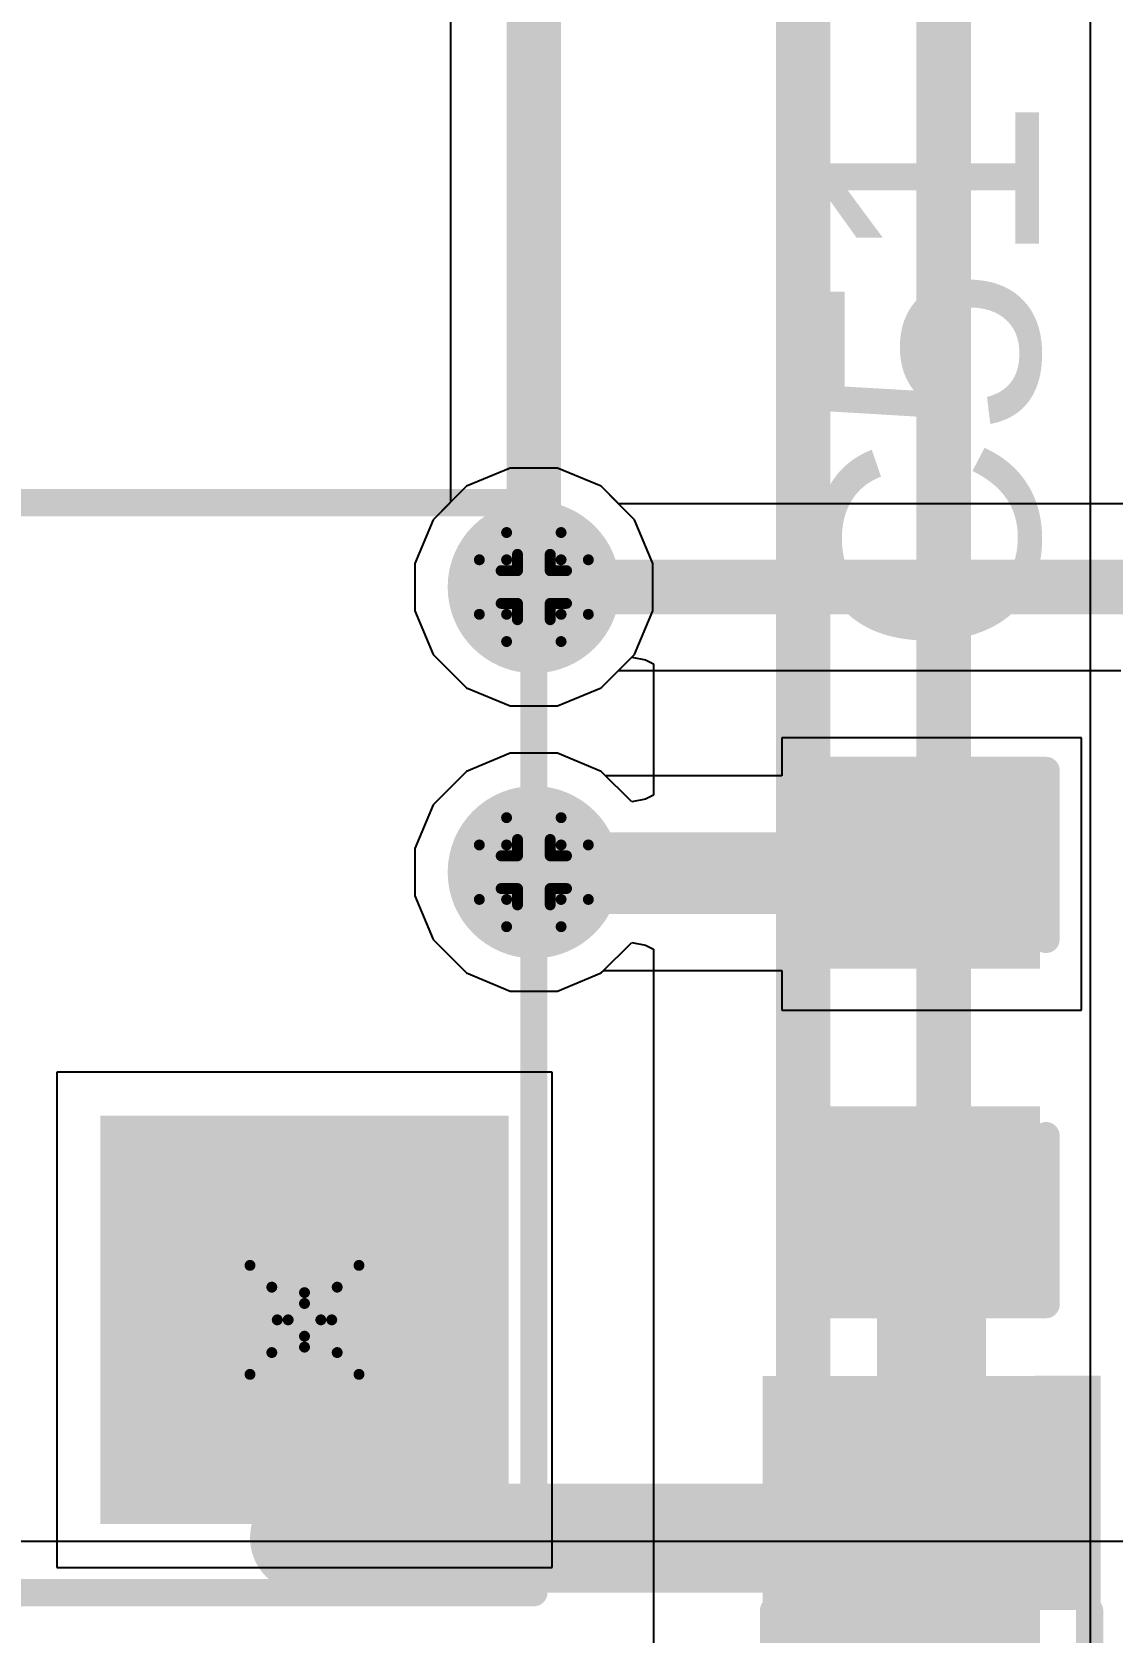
# Model space of a CAD drawing. Header units: inches. Extents: x -3 to 5259, y -3 to 5282.
# Drawn here: x 107.04 to 112.07, y 33.41 to 40.86 of the extents above; entities that cross this region are included whole.
import ezdxf

# ---------------------------------------------------------------- set-up
doc = ezdxf.new("R2010")
doc.units = ezdxf.units.IN
for name, color, linetype in [('Bottom Layer', 5, 'Continuous'), ('Bottom Solder', 6, 'Continuous'), ('Drill Drawing', 1, 'Continuous'), ('Layer 1', 16, 'Continuous'), ('Layer 2', 76, 'Continuous'), ('Multi-Layer', 9, 'Continuous'), ('Pad Holes', 156, 'Continuous'), ('Top Layer', 1, 'Continuous'), ('Top Overlay', 2, 'Continuous'), ('Top Paste', 8, 'Continuous'), ('Top Solder', 216, 'Continuous'), ('Via Holes', 16, 'Continuous')]:
    doc.layers.add(name, color=color, linetype=linetype)
doc.styles.add('Arial', font='', dxfattribs={"height": 0.2})
doc.styles.get('Arial').set_extended_font_data('Arial')

# ---------------------------------------------------------------- blocks, each defined once
blk = doc.blocks.new('G6DN_1A_SL_DC24_180')
at = {"layer": 'Bottom Layer'}
blk.add_hatch(color=5, dxfattribs=at).paths.add_polyline_path([(-9.790000739999998, 0.8999982), (-7.99000434, 0.8999982), (-7.99000434, -0.8999982), (-9.790000739999998, -0.8999982)])
at = {"layer": 'Bottom Solder'}
blk.add_hatch(color=6, dxfattribs=at).paths.add_polyline_path([(-9.840800739999999, 0.9507981999999999), (-7.939204339999999, 0.9507981999999999), (-7.939204339999999, -0.9507981999999999), (-9.840800739999999, -0.9507981999999999)])
at = {"layer": 'Layer 1'}
blk.add_hatch(color=16, dxfattribs=at).paths.add_polyline_path([(-9.790000739999998, 0.8999982), (-7.99000434, 0.8999982), (-7.99000434, -0.8999982), (-9.790000739999998, -0.8999982)])
at = {"layer": 'Layer 2'}
blk.add_hatch(color=76, dxfattribs=at).paths.add_polyline_path([(-9.790000739999998, 0.8999982), (-7.99000434, 0.8999982), (-7.99000434, -0.8999982), (-9.790000739999998, -0.8999982)])
at = {"layer": 'Multi-Layer'}
blk.add_hatch(color=9, dxfattribs=at).paths.add_polyline_path([(-9.790000739999998, 0.8999982), (-7.99000434, 0.8999982), (-7.99000434, -0.8999982), (-9.790000739999998, -0.8999982)])
at = {"layer": 'Pad Holes'}
h = blk.add_hatch(color=7, dxfattribs=at)
edge = h.paths.add_edge_path()
edge.add_arc((-8.89000254, 0), 0.5999987999999999, 0, 360)
at = {"layer": 'Top Layer'}
blk.add_hatch(color=1, dxfattribs=at).paths.add_polyline_path([(-9.790000739999998, 0.8999982), (-7.99000434, 0.8999982), (-7.99000434, -0.8999982), (-9.790000739999998, -0.8999982)])
at = {"layer": 'Top Solder'}
blk.add_hatch(color=216, dxfattribs=at).paths.add_polyline_path([(-9.840800739999999, 0.9507981999999999), (-7.939204339999999, 0.9507981999999999), (-7.939204339999999, -0.9507981999999999), (-9.840800739999999, -0.9507981999999999)])
at = {"layer": 'Top Overlay'}
for points in [[(-9.95883454, 1.271524, 0.127, 0.127, 0), (-9.95883454, -3.808476, 0.127, 0.127, 0)], [(10.36116546, 1.271524, 0.127, 0.127, 0), (-9.95883454, 1.271524, 0.127, 0.127, 0)], [(10.3611172, -3.80847346, 0.127, 0.127, 0), (-9.95883454, -3.808476, 0.127, 0.127, 0)]]:
    blk.add_lwpolyline(points, format="xyseb", dxfattribs=at)
for points in [[(-9.99058454, 1.271524, 0.0635, 0.0635, 1), (-9.92708454, 1.271524, 0.0635, 0.0635, 1)], [(-9.99058454, 1.271524, 0.0635, 0.0635, 1), (-9.92708454, 1.271524, 0.0635, 0.0635, 1)], [(-9.99058454, -3.808476, 0.0635, 0.0635, 1), (-9.92708454, -3.808476, 0.0635, 0.0635, 1)], [(-9.99058454, -3.808476, 0.0635, 0.0635, 1), (-9.92708454, -3.808476, 0.0635, 0.0635, 1)]]:
    blk.add_lwpolyline(points, format="xyseb", close=True, dxfattribs=at)
blk = doc.blocks.new('SOD_323_203')
at = {"layer": 'Top Layer'}
for points in [[(-0.74999977, -0.4500003699999999), (-1.55000071, -0.4500003700000001), (-1.55000071, 0.4500003699999999), (-0.74999977, 0.4500003700000001)], [(1.55000071, -0.4500003699999999), (0.74999977, -0.4500003700000001), (0.74999977, 0.4500003699999999), (1.55000071, 0.4500003700000001)]]:
    blk.add_hatch(color=1, dxfattribs=at).paths.add_polyline_path(points)
at = {"layer": 'Top Overlay'}
for points in [[(-2.00851516, 0.4825872999999999), (-0.91631516, 0.4825872999999999), (-0.91631516, 0.7873872999999999), (-2.00851516, 0.7873872999999999)], [(-2.00783444, -0.5086603999999999), (-1.57603444, -0.5086603999999999), (-1.57603444, 0.5073395999999999), (-2.00783444, 0.5073395999999999)], [(-2.00719182, -0.7873847599999999), (-0.91499182, -0.7873847599999999), (-0.91499182, -0.4825847599999999), (-2.00719182, -0.4825847599999999)]]:
    blk.add_hatch(color=2, dxfattribs=at).paths.add_polyline_path(points)
at = {"layer": 'Top Paste'}
for points in [[(-0.74999977, -0.4500003699999999), (-1.55000071, -0.4500003700000001), (-1.55000071, 0.4500003699999999), (-0.74999977, 0.4500003700000001)], [(1.55000071, -0.4500003699999999), (0.74999977, -0.4500003700000001), (0.74999977, 0.4500003699999999), (1.55000071, 0.4500003700000001)]]:
    blk.add_hatch(color=8, dxfattribs=at).paths.add_polyline_path(points)
at = {"layer": 'Top Solder'}
for points in [[(-0.69499861, -0.5050015299999998), (-1.60500187, -0.50500153), (-1.60500187, 0.5050015299999998), (-0.69499861, 0.50500153)], [(1.60500187, -0.5050015299999998), (0.69499861, -0.50500153), (0.69499861, 0.5050015299999998), (1.60500187, 0.50500153)]]:
    blk.add_hatch(color=216, dxfattribs=at).paths.add_polyline_path(points)
at = {"layer": 'Top Overlay'}
for points in [[(0.9397999999999999, 0.7365974599999999, 0.127, 0.127, 0), (-0.91439746, 0.7366, 0.127, 0.127, 0)], [(0.9397999999999999, 0.5588, 0.127, 0.127, 0), (0.9397999999999999, 0.7365974599999999, 0.127, 0.127, 0)], [(0.9397999999999999, -0.7365974599999999, 0.127, 0.127, 0), (0.9397999999999999, -0.5588, 0.127, 0.127, 0)], [(-0.91439746, -0.7366, 0.127, 0.127, 0), (0.9397999999999999, -0.7365974599999999, 0.127, 0.127, 0)]]:
    blk.add_lwpolyline(points, format="xyseb", dxfattribs=at)
for points in [[(-0.94614746, 0.7366, 0.0635, 0.0635, 1), (-0.8826474599999999, 0.7366, 0.0635, 0.0635, 1)], [(0.9080499999999999, 0.7365974599999999, 0.0635, 0.0635, 1), (0.9715499999999999, 0.7365974599999999, 0.0635, 0.0635, 1)], [(0.9080499999999999, 0.7365974599999999, 0.0635, 0.0635, 1), (0.9715499999999999, 0.7365974599999999, 0.0635, 0.0635, 1)], [(0.9080499999999999, 0.5588, 0.0635, 0.0635, 1), (0.9715499999999999, 0.5588, 0.0635, 0.0635, 1)], [(0.9080499999999999, -0.5588, 0.0635, 0.0635, 1), (0.9715499999999999, -0.5588, 0.0635, 0.0635, 1)], [(-0.94614746, -0.7366, 0.0635, 0.0635, 1), (-0.8826474599999999, -0.7366, 0.0635, 0.0635, 1)], [(0.9080499999999999, -0.7365974599999999, 0.0635, 0.0635, 1), (0.9715499999999999, -0.7365974599999999, 0.0635, 0.0635, 1)], [(0.9080499999999999, -0.7365974599999999, 0.0635, 0.0635, 1), (0.9715499999999999, -0.7365974599999999, 0.0635, 0.0635, 1)]]:
    blk.add_lwpolyline(points, format="xyseb", close=True, dxfattribs=at)
blk = doc.blocks.new('C___0603_233')
at = {"layer": 'Top Layer'}
for points in [[(-0.3809999999999999, 0.4445), (-0.3809999999999999, -0.4445), (-1.143, -0.4445), (-1.143, 0.4445)], [(1.143, 0.4445), (1.143, -0.4445), (0.3809999999999999, -0.4445), (0.3809999999999999, 0.4445)]]:
    blk.add_hatch(color=1, dxfattribs=at).paths.add_polyline_path(points)
at = {"layer": 'Top Paste'}
for points in [[(-0.3809999999999999, 0.4445), (-0.3809999999999999, -0.4445), (-1.143, -0.4445), (-1.143, 0.4445)], [(1.143, 0.4445), (1.143, -0.4445), (0.3809999999999999, -0.4445), (0.3809999999999999, 0.4445)]]:
    blk.add_hatch(color=8, dxfattribs=at).paths.add_polyline_path(points)
at = {"layer": 'Top Solder'}
for points in [[(-0.3210001199999999, 0.50449988), (-0.3210001199999999, -0.50449988), (-1.20299988, -0.50449988), (-1.20299988, 0.50449988)], [(1.20299988, 0.50449988), (1.20299988, -0.50449988), (0.3210001199999999, -0.50449988), (0.3210001199999999, 0.50449988)]]:
    blk.add_hatch(color=216, dxfattribs=at).paths.add_polyline_path(points)
at = {"layer": 'Top Overlay'}
for points in [[(-1.2446, 0.5334, 0.127, 0.127, 0), (-0.4571999999999999, 0.5334, 0.127, 0.127, 0)], [(-1.2446, 0.5334, 0.127, 0.127, 0), (-1.2446, -0.5334, 0.127, 0.127, 0)], [(0.4571999999999999, 0.5334, 0.127, 0.127, 0), (1.2446, 0.5334, 0.127, 0.127, 0)], [(1.2446, 0.5334, 0.127, 0.127, 0), (1.2446, -0.5334, 0.127, 0.127, 0)], [(-1.2446, -0.5334, 0.127, 0.127, 0), (-0.4571999999999999, -0.5334, 0.127, 0.127, 0)], [(0.4571999999999999, -0.5334, 0.127, 0.127, 0), (1.2446, -0.5334, 0.127, 0.127, 0)]]:
    blk.add_lwpolyline(points, format="xyseb", dxfattribs=at)
for points in [[(-1.27635, 0.5334, 0.0635, 0.0635, 1), (-1.21285, 0.5334, 0.0635, 0.0635, 1)], [(-1.27635, 0.5334, 0.0635, 0.0635, 1), (-1.21285, 0.5334, 0.0635, 0.0635, 1)], [(-0.4889499999999999, 0.5334, 0.0635, 0.0635, 1), (-0.42545, 0.5334, 0.0635, 0.0635, 1)], [(0.42545, 0.5334, 0.0635, 0.0635, 1), (0.4889499999999999, 0.5334, 0.0635, 0.0635, 1)], [(1.21285, 0.5334, 0.0635, 0.0635, 1), (1.27635, 0.5334, 0.0635, 0.0635, 1)], [(1.21285, 0.5334, 0.0635, 0.0635, 1), (1.27635, 0.5334, 0.0635, 0.0635, 1)], [(-1.27635, -0.5334, 0.0635, 0.0635, 1), (-1.21285, -0.5334, 0.0635, 0.0635, 1)], [(-1.27635, -0.5334, 0.0635, 0.0635, 1), (-1.21285, -0.5334, 0.0635, 0.0635, 1)], [(-0.4889499999999999, -0.5334, 0.0635, 0.0635, 1), (-0.42545, -0.5334, 0.0635, 0.0635, 1)], [(0.42545, -0.5334, 0.0635, 0.0635, 1), (0.4889499999999999, -0.5334, 0.0635, 0.0635, 1)], [(1.21285, -0.5334, 0.0635, 0.0635, 1), (1.27635, -0.5334, 0.0635, 0.0635, 1)], [(1.21285, -0.5334, 0.0635, 0.0635, 1), (1.27635, -0.5334, 0.0635, 0.0635, 1)]]:
    blk.add_lwpolyline(points, format="xyseb", close=True, dxfattribs=at)

msp = doc.modelspace()

# ---------------------------------------------------------------- hatches: boundary and pattern name
at = {"layer": 'Bottom Layer'}
h = msp.add_hatch(color=5, dxfattribs=at)
edge = h.paths.add_edge_path()
edge.add_arc((109.38015208, 38.2783461), 0.2999994, 0, 360)
h = msp.add_hatch(color=5, dxfattribs=at)
edge = h.paths.add_edge_path()
edge.add_arc((109.38015208, 36.94949938), 0.2999994, 0, 360)
at = {"layer": 'Bottom Solder'}
h = msp.add_hatch(color=6, dxfattribs=at)
edge = h.paths.add_edge_path()
edge.add_arc((109.38015208, 38.2783461), 0.4015993999999999, 0, 360)
h = msp.add_hatch(color=6, dxfattribs=at)
edge = h.paths.add_edge_path()
edge.add_arc((109.38015208, 36.94949938), 0.4015993999999999, 0, 360)
at = {"layer": 'Layer 1'}
h = msp.add_hatch(color=16, dxfattribs=at)
edge = h.paths.add_edge_path()
edge.add_arc((109.38015208, 38.2783461), 0.2999994, 0, 360)
h = msp.add_hatch(color=16, dxfattribs=at)
edge = h.paths.add_edge_path()
edge.add_arc((109.38015208, 36.94949938), 0.2999994, 0, 360)
at = {"layer": 'Layer 2'}
h = msp.add_hatch(color=76, dxfattribs=at)
edge = h.paths.add_edge_path()
edge.add_arc((109.38015208, 38.2783461), 0.2999994, 0, 360)
h = msp.add_hatch(color=76, dxfattribs=at)
edge = h.paths.add_edge_path()
edge.add_arc((109.38015208, 36.94949938), 0.2999994, 0, 360)
at = {"layer": 'Top Layer'}
h = msp.add_hatch(color=1, dxfattribs=at)
edge = h.paths.add_edge_path()
edge.add_arc((109.38015208, 38.2783461), 0.2999994, 0, 360)
h = msp.add_hatch(color=1, dxfattribs=at)
edge = h.paths.add_edge_path()
edge.add_arc((109.38015208, 36.94949938), 0.2999994, 0, 360)
at = {"layer": 'Top Solder'}
h = msp.add_hatch(color=216, dxfattribs=at)
edge = h.paths.add_edge_path()
edge.add_arc((109.38015208, 38.2783461), 0.4015993999999999, 0, 360)
h = msp.add_hatch(color=216, dxfattribs=at)
edge = h.paths.add_edge_path()
edge.add_arc((109.38015208, 36.94949938), 0.4015993999999999, 0, 360)
at = {"layer": 'Via Holes'}
h = msp.add_hatch(color=7, dxfattribs=at)
edge = h.paths.add_edge_path()
edge.add_arc((109.38015208, 38.2783461), 0.1499997, 0, 360)
h = msp.add_hatch(color=7, dxfattribs=at)
edge = h.paths.add_edge_path()
edge.add_arc((109.38015208, 36.94949938), 0.1499997, 0, 360)

# ---------------------------------------------------------------- linework, layer by layer
at = {"layer": 'Bottom Layer'}
for p, q in [((109.26995418, 38.8323455), (109.06633762, 38.7480048)), ((109.49034998, 38.8323455), (109.26995418, 38.8323455)), ((109.69396654, 38.7480048), (109.49034998, 38.8323455)), ((109.06633762, 38.7480048), (108.91049338, 38.59216056)), ((109.84981078, 38.59216056), (109.69396654, 38.7480048)), ((108.91049338, 38.59216056), (108.82615268, 38.388544)), ((109.93415148, 38.388544), (109.84981078, 38.59216056)), ((108.82615268, 38.388544), (108.82615268, 38.1681482)), ((109.93415148, 38.1681482), (109.93415148, 38.388544)), ((108.82615268, 38.1681482), (108.91049338, 37.96453164)), ((109.84981078, 37.96453164), (109.93415148, 38.1681482)), ((108.91049338, 37.96453164), (109.06633762, 37.8086874)), ((109.69396654, 37.8086874), (109.84981078, 37.96453164)), ((109.06633762, 37.8086874), (109.26995418, 37.7243467)), ((109.49034998, 37.7243467), (109.69396654, 37.8086874)), ((109.26995418, 37.7243467), (109.49034998, 37.7243467)), ((109.46531828, 36.01728635999999), (107.15732188, 36.01728635999999)), ((107.15732188, 36.01728635999999), (107.15732188, 33.70928996)), ((109.46531828, 33.70928996), (109.46531828, 36.01728635999999)), ((107.15732188, 33.70928996), (109.46531828, 33.70928996))]:
    msp.add_line(p, q, dxfattribs=at)
at = {"layer": 'Drill Drawing'}
for points in [[(109.25315208, 38.4053461, 0.0508, 0.0508, 0), (109.25315208, 38.5323461, 0.0508, 0.0508, 0)], [(109.25315208, 38.5323461, 0.0508, 0.0508, 0), (109.50715208, 38.5323461, 0.0508, 0.0508, 0)], [(109.50715208, 38.4053461, 0.0508, 0.0508, 0), (109.50715208, 38.5323461, 0.0508, 0.0508, 0)], [(109.12615208, 38.1513461, 0.0508, 0.0508, 0), (109.12615208, 38.4053461, 0.0508, 0.0508, 0)], [(109.12615208, 38.4053461, 0.0508, 0.0508, 0), (109.25315208, 38.4053461, 0.0508, 0.0508, 0)], [(109.30395208, 38.35454609999999, 0.0508, 0.0508, 0), (109.30395208, 38.4307461, 0.0508, 0.0508, 0)], [(109.30395208, 38.4307461, 0.0508, 0.0508, 0), (109.45635208, 38.4307461, 0.0508, 0.0508, 0)], [(109.45635208, 38.35454609999999, 0.0508, 0.0508, 0), (109.45635208, 38.4307461, 0.0508, 0.0508, 0)], [(109.50715208, 38.4053461, 0.0508, 0.0508, 0), (109.63415208, 38.4053461, 0.0508, 0.0508, 0)], [(109.63415208, 38.1513461, 0.0508, 0.0508, 0), (109.63415208, 38.4053461, 0.0508, 0.0508, 0)], [(109.22775208, 38.20214609999999, 0.0508, 0.0508, 0), (109.22775208, 38.35454609999999, 0.0508, 0.0508, 0)], [(109.22775208, 38.35454609999999, 0.0508, 0.0508, 0), (109.30395208, 38.35454609999999, 0.0508, 0.0508, 0)], [(109.45635208, 38.35454609999999, 0.0508, 0.0508, 0), (109.53255208, 38.35454609999999, 0.0508, 0.0508, 0)], [(109.53255208, 38.20214609999999, 0.0508, 0.0508, 0), (109.53255208, 38.35454609999999, 0.0508, 0.0508, 0)], [(109.12615208, 38.1513461, 0.0508, 0.0508, 0), (109.25315208, 38.1513461, 0.0508, 0.0508, 0)], [(109.22775208, 38.20214609999999, 0.0508, 0.0508, 0), (109.30395208, 38.20214609999999, 0.0508, 0.0508, 0)], [(109.25315208, 38.0243461, 0.0508, 0.0508, 0), (109.25315208, 38.1513461, 0.0508, 0.0508, 0)], [(109.30395208, 38.1259461, 0.0508, 0.0508, 0), (109.30395208, 38.20214609999999, 0.0508, 0.0508, 0)], [(109.45635208, 38.20214609999999, 0.0508, 0.0508, 0), (109.53255208, 38.20214609999999, 0.0508, 0.0508, 0)], [(109.45635208, 38.1259461, 0.0508, 0.0508, 0), (109.45635208, 38.20214609999999, 0.0508, 0.0508, 0)], [(109.50715208, 38.1513461, 0.0508, 0.0508, 0), (109.63415208, 38.1513461, 0.0508, 0.0508, 0)], [(109.50715208, 38.0243461, 0.0508, 0.0508, 0), (109.50715208, 38.1513461, 0.0508, 0.0508, 0)], [(109.30395208, 38.1259461, 0.0508, 0.0508, 0), (109.45635208, 38.1259461, 0.0508, 0.0508, 0)], [(109.25315208, 38.0243461, 0.0508, 0.0508, 0), (109.50715208, 38.0243461, 0.0508, 0.0508, 0)], [(109.25315208, 37.07649938, 0.0508, 0.0508, 0), (109.25315208, 37.20349938, 0.0508, 0.0508, 0)], [(109.25315208, 37.20349938, 0.0508, 0.0508, 0), (109.50715208, 37.20349938, 0.0508, 0.0508, 0)], [(109.50715208, 37.07649938, 0.0508, 0.0508, 0), (109.50715208, 37.20349938, 0.0508, 0.0508, 0)], [(109.12615208, 36.82249938, 0.0508, 0.0508, 0), (109.12615208, 37.07649938, 0.0508, 0.0508, 0)], [(109.12615208, 37.07649938, 0.0508, 0.0508, 0), (109.25315208, 37.07649938, 0.0508, 0.0508, 0)], [(109.30395208, 37.02569938, 0.0508, 0.0508, 0), (109.30395208, 37.10189938, 0.0508, 0.0508, 0)], [(109.30395208, 37.10189938, 0.0508, 0.0508, 0), (109.45635208, 37.10189938, 0.0508, 0.0508, 0)], [(109.45635208, 37.02569938, 0.0508, 0.0508, 0), (109.45635208, 37.10189938, 0.0508, 0.0508, 0)], [(109.50715208, 37.07649938, 0.0508, 0.0508, 0), (109.63415208, 37.07649938, 0.0508, 0.0508, 0)], [(109.63415208, 36.82249938, 0.0508, 0.0508, 0), (109.63415208, 37.07649938, 0.0508, 0.0508, 0)], [(109.22775208, 36.87329938, 0.0508, 0.0508, 0), (109.22775208, 37.02569938, 0.0508, 0.0508, 0)], [(109.22775208, 37.02569938, 0.0508, 0.0508, 0), (109.30395208, 37.02569938, 0.0508, 0.0508, 0)], [(109.45635208, 37.02569938, 0.0508, 0.0508, 0), (109.53255208, 37.02569938, 0.0508, 0.0508, 0)], [(109.53255208, 36.87329938, 0.0508, 0.0508, 0), (109.53255208, 37.02569938, 0.0508, 0.0508, 0)], [(109.12615208, 36.82249938, 0.0508, 0.0508, 0), (109.25315208, 36.82249938, 0.0508, 0.0508, 0)], [(109.22775208, 36.87329938, 0.0508, 0.0508, 0), (109.30395208, 36.87329938, 0.0508, 0.0508, 0)], [(109.25315208, 36.69549937999999, 0.0508, 0.0508, 0), (109.25315208, 36.82249938, 0.0508, 0.0508, 0)], [(109.30395208, 36.79709938, 0.0508, 0.0508, 0), (109.30395208, 36.87329938, 0.0508, 0.0508, 0)], [(109.45635208, 36.87329938, 0.0508, 0.0508, 0), (109.53255208, 36.87329938, 0.0508, 0.0508, 0)], [(109.45635208, 36.79709938, 0.0508, 0.0508, 0), (109.45635208, 36.87329938, 0.0508, 0.0508, 0)], [(109.50715208, 36.82249938, 0.0508, 0.0508, 0), (109.63415208, 36.82249938, 0.0508, 0.0508, 0)], [(109.50715208, 36.69549937999999, 0.0508, 0.0508, 0), (109.50715208, 36.82249938, 0.0508, 0.0508, 0)], [(109.30395208, 36.79709938, 0.0508, 0.0508, 0), (109.45635208, 36.79709938, 0.0508, 0.0508, 0)], [(109.25315208, 36.69549937999999, 0.0508, 0.0508, 0), (109.50715208, 36.69549937999999, 0.0508, 0.0508, 0)], [(108.05732008, 35.11728816, 0.0508, 0.0508, 0), (108.31132008, 34.99028816, 0.0508, 0.0508, 0)], [(108.05732008, 35.11728816, 0.0508, 0.0508, 0), (108.18432008, 34.86328816, 0.0508, 0.0508, 0)], [(108.31132008, 34.99028816, 0.0508, 0.0508, 0), (108.56532008, 35.11728816, 0.0508, 0.0508, 0)], [(108.43832008, 34.86328816, 0.0508, 0.0508, 0), (108.56532008, 35.11728816, 0.0508, 0.0508, 0)], [(108.15892008, 35.01568816, 0.0508, 0.0508, 0), (108.31132008, 34.93948816, 0.0508, 0.0508, 0)], [(108.15892008, 35.01568816, 0.0508, 0.0508, 0), (108.23512008, 34.86328816, 0.0508, 0.0508, 0)], [(108.31132008, 34.93948816, 0.0508, 0.0508, 0), (108.46372008, 35.01568816, 0.0508, 0.0508, 0)], [(108.38752008, 34.86328816, 0.0508, 0.0508, 0), (108.46372008, 35.01568816, 0.0508, 0.0508, 0)], [(108.05732008, 34.60928816, 0.0508, 0.0508, 0), (108.18432008, 34.86328816, 0.0508, 0.0508, 0)], [(108.15892008, 34.71088816, 0.0508, 0.0508, 0), (108.23512008, 34.86328816, 0.0508, 0.0508, 0)], [(108.38752008, 34.86328816, 0.0508, 0.0508, 0), (108.46372008, 34.71088816, 0.0508, 0.0508, 0)], [(108.43832008, 34.86328816, 0.0508, 0.0508, 0), (108.56532008, 34.60928816, 0.0508, 0.0508, 0)], [(108.05732008, 34.60928816, 0.0508, 0.0508, 0), (108.31132008, 34.73628815999999, 0.0508, 0.0508, 0)], [(108.15892008, 34.71088816, 0.0508, 0.0508, 0), (108.31132008, 34.78708816, 0.0508, 0.0508, 0)], [(108.31132008, 34.78708816, 0.0508, 0.0508, 0), (108.46372008, 34.71088816, 0.0508, 0.0508, 0)], [(108.31132008, 34.73628815999999, 0.0508, 0.0508, 0), (108.56532008, 34.60928816, 0.0508, 0.0508, 0)]]:
    msp.add_lwpolyline(points, format="xyseb", dxfattribs=at)
for points in [[(109.24045208, 38.5323461, 0.0254, 0.0254, 1), (109.26585208, 38.5323461, 0.0254, 0.0254, 1)], [(109.24045208, 38.5323461, 0.0254, 0.0254, 1), (109.26585208, 38.5323461, 0.0254, 0.0254, 1)], [(109.49445208, 38.5323461, 0.0254, 0.0254, 1), (109.51985208, 38.5323461, 0.0254, 0.0254, 1)], [(109.49445208, 38.5323461, 0.0254, 0.0254, 1), (109.51985208, 38.5323461, 0.0254, 0.0254, 1)], [(109.11345208, 38.4053461, 0.0254, 0.0254, 1), (109.13885208, 38.4053461, 0.0254, 0.0254, 1)], [(109.11345208, 38.4053461, 0.0254, 0.0254, 1), (109.13885208, 38.4053461, 0.0254, 0.0254, 1)], [(109.24045208, 38.4053461, 0.0254, 0.0254, 1), (109.26585208, 38.4053461, 0.0254, 0.0254, 1)], [(109.24045208, 38.4053461, 0.0254, 0.0254, 1), (109.26585208, 38.4053461, 0.0254, 0.0254, 1)], [(109.29125208, 38.4307461, 0.0254, 0.0254, 1), (109.31665208, 38.4307461, 0.0254, 0.0254, 1)], [(109.29125208, 38.4307461, 0.0254, 0.0254, 1), (109.31665208, 38.4307461, 0.0254, 0.0254, 1)], [(109.44365208, 38.4307461, 0.0254, 0.0254, 1), (109.46905208, 38.4307461, 0.0254, 0.0254, 1)], [(109.44365208, 38.4307461, 0.0254, 0.0254, 1), (109.46905208, 38.4307461, 0.0254, 0.0254, 1)], [(109.49445208, 38.4053461, 0.0254, 0.0254, 1), (109.51985208, 38.4053461, 0.0254, 0.0254, 1)], [(109.49445208, 38.4053461, 0.0254, 0.0254, 1), (109.51985208, 38.4053461, 0.0254, 0.0254, 1)], [(109.62145208, 38.4053461, 0.0254, 0.0254, 1), (109.64685208, 38.4053461, 0.0254, 0.0254, 1)], [(109.62145208, 38.4053461, 0.0254, 0.0254, 1), (109.64685208, 38.4053461, 0.0254, 0.0254, 1)], [(109.21505208, 38.35454609999999, 0.0254, 0.0254, 1), (109.24045208, 38.35454609999999, 0.0254, 0.0254, 1)], [(109.21505208, 38.35454609999999, 0.0254, 0.0254, 1), (109.24045208, 38.35454609999999, 0.0254, 0.0254, 1)], [(109.29125208, 38.35454609999999, 0.0254, 0.0254, 1), (109.31665208, 38.35454609999999, 0.0254, 0.0254, 1)], [(109.29125208, 38.35454609999999, 0.0254, 0.0254, 1), (109.31665208, 38.35454609999999, 0.0254, 0.0254, 1)], [(109.44365208, 38.35454609999999, 0.0254, 0.0254, 1), (109.46905208, 38.35454609999999, 0.0254, 0.0254, 1)], [(109.44365208, 38.35454609999999, 0.0254, 0.0254, 1), (109.46905208, 38.35454609999999, 0.0254, 0.0254, 1)], [(109.51985208, 38.35454609999999, 0.0254, 0.0254, 1), (109.54525208, 38.35454609999999, 0.0254, 0.0254, 1)], [(109.51985208, 38.35454609999999, 0.0254, 0.0254, 1), (109.54525208, 38.35454609999999, 0.0254, 0.0254, 1)], [(109.11345208, 38.1513461, 0.0254, 0.0254, 1), (109.13885208, 38.1513461, 0.0254, 0.0254, 1)], [(109.11345208, 38.1513461, 0.0254, 0.0254, 1), (109.13885208, 38.1513461, 0.0254, 0.0254, 1)], [(109.21505208, 38.20214609999999, 0.0254, 0.0254, 1), (109.24045208, 38.20214609999999, 0.0254, 0.0254, 1)], [(109.21505208, 38.20214609999999, 0.0254, 0.0254, 1), (109.24045208, 38.20214609999999, 0.0254, 0.0254, 1)], [(109.24045208, 38.1513461, 0.0254, 0.0254, 1), (109.26585208, 38.1513461, 0.0254, 0.0254, 1)], [(109.24045208, 38.1513461, 0.0254, 0.0254, 1), (109.26585208, 38.1513461, 0.0254, 0.0254, 1)], [(109.29125208, 38.20214609999999, 0.0254, 0.0254, 1), (109.31665208, 38.20214609999999, 0.0254, 0.0254, 1)], [(109.29125208, 38.20214609999999, 0.0254, 0.0254, 1), (109.31665208, 38.20214609999999, 0.0254, 0.0254, 1)], [(109.44365208, 38.20214609999999, 0.0254, 0.0254, 1), (109.46905208, 38.20214609999999, 0.0254, 0.0254, 1)], [(109.44365208, 38.20214609999999, 0.0254, 0.0254, 1), (109.46905208, 38.20214609999999, 0.0254, 0.0254, 1)], [(109.49445208, 38.1513461, 0.0254, 0.0254, 1), (109.51985208, 38.1513461, 0.0254, 0.0254, 1)], [(109.49445208, 38.1513461, 0.0254, 0.0254, 1), (109.51985208, 38.1513461, 0.0254, 0.0254, 1)], [(109.51985208, 38.20214609999999, 0.0254, 0.0254, 1), (109.54525208, 38.20214609999999, 0.0254, 0.0254, 1)], [(109.51985208, 38.20214609999999, 0.0254, 0.0254, 1), (109.54525208, 38.20214609999999, 0.0254, 0.0254, 1)], [(109.62145208, 38.1513461, 0.0254, 0.0254, 1), (109.64685208, 38.1513461, 0.0254, 0.0254, 1)], [(109.62145208, 38.1513461, 0.0254, 0.0254, 1), (109.64685208, 38.1513461, 0.0254, 0.0254, 1)], [(109.29125208, 38.1259461, 0.0254, 0.0254, 1), (109.31665208, 38.1259461, 0.0254, 0.0254, 1)], [(109.29125208, 38.1259461, 0.0254, 0.0254, 1), (109.31665208, 38.1259461, 0.0254, 0.0254, 1)], [(109.44365208, 38.1259461, 0.0254, 0.0254, 1), (109.46905208, 38.1259461, 0.0254, 0.0254, 1)], [(109.44365208, 38.1259461, 0.0254, 0.0254, 1), (109.46905208, 38.1259461, 0.0254, 0.0254, 1)], [(109.24045208, 38.0243461, 0.0254, 0.0254, 1), (109.26585208, 38.0243461, 0.0254, 0.0254, 1)], [(109.24045208, 38.0243461, 0.0254, 0.0254, 1), (109.26585208, 38.0243461, 0.0254, 0.0254, 1)], [(109.49445208, 38.0243461, 0.0254, 0.0254, 1), (109.51985208, 38.0243461, 0.0254, 0.0254, 1)], [(109.49445208, 38.0243461, 0.0254, 0.0254, 1), (109.51985208, 38.0243461, 0.0254, 0.0254, 1)], [(109.24045208, 37.20349938, 0.0254, 0.0254, 1), (109.26585208, 37.20349938, 0.0254, 0.0254, 1)], [(109.24045208, 37.20349938, 0.0254, 0.0254, 1), (109.26585208, 37.20349938, 0.0254, 0.0254, 1)], [(109.49445208, 37.20349938, 0.0254, 0.0254, 1), (109.51985208, 37.20349938, 0.0254, 0.0254, 1)], [(109.49445208, 37.20349938, 0.0254, 0.0254, 1), (109.51985208, 37.20349938, 0.0254, 0.0254, 1)], [(109.11345208, 37.07649938, 0.0254, 0.0254, 1), (109.13885208, 37.07649938, 0.0254, 0.0254, 1)], [(109.11345208, 37.07649938, 0.0254, 0.0254, 1), (109.13885208, 37.07649938, 0.0254, 0.0254, 1)], [(109.24045208, 37.07649938, 0.0254, 0.0254, 1), (109.26585208, 37.07649938, 0.0254, 0.0254, 1)], [(109.24045208, 37.07649938, 0.0254, 0.0254, 1), (109.26585208, 37.07649938, 0.0254, 0.0254, 1)], [(109.29125208, 37.10189938, 0.0254, 0.0254, 1), (109.31665208, 37.10189938, 0.0254, 0.0254, 1)], [(109.29125208, 37.10189938, 0.0254, 0.0254, 1), (109.31665208, 37.10189938, 0.0254, 0.0254, 1)], [(109.44365208, 37.10189938, 0.0254, 0.0254, 1), (109.46905208, 37.10189938, 0.0254, 0.0254, 1)], [(109.44365208, 37.10189938, 0.0254, 0.0254, 1), (109.46905208, 37.10189938, 0.0254, 0.0254, 1)], [(109.49445208, 37.07649938, 0.0254, 0.0254, 1), (109.51985208, 37.07649938, 0.0254, 0.0254, 1)], [(109.49445208, 37.07649938, 0.0254, 0.0254, 1), (109.51985208, 37.07649938, 0.0254, 0.0254, 1)], [(109.62145208, 37.07649938, 0.0254, 0.0254, 1), (109.64685208, 37.07649938, 0.0254, 0.0254, 1)], [(109.62145208, 37.07649938, 0.0254, 0.0254, 1), (109.64685208, 37.07649938, 0.0254, 0.0254, 1)], [(109.21505208, 37.02569938, 0.0254, 0.0254, 1), (109.24045208, 37.02569938, 0.0254, 0.0254, 1)], [(109.21505208, 37.02569938, 0.0254, 0.0254, 1), (109.24045208, 37.02569938, 0.0254, 0.0254, 1)], [(109.29125208, 37.02569938, 0.0254, 0.0254, 1), (109.31665208, 37.02569938, 0.0254, 0.0254, 1)], [(109.29125208, 37.02569938, 0.0254, 0.0254, 1), (109.31665208, 37.02569938, 0.0254, 0.0254, 1)], [(109.44365208, 37.02569938, 0.0254, 0.0254, 1), (109.46905208, 37.02569938, 0.0254, 0.0254, 1)], [(109.44365208, 37.02569938, 0.0254, 0.0254, 1), (109.46905208, 37.02569938, 0.0254, 0.0254, 1)], [(109.51985208, 37.02569938, 0.0254, 0.0254, 1), (109.54525208, 37.02569938, 0.0254, 0.0254, 1)], [(109.51985208, 37.02569938, 0.0254, 0.0254, 1), (109.54525208, 37.02569938, 0.0254, 0.0254, 1)], [(109.11345208, 36.82249938, 0.0254, 0.0254, 1), (109.13885208, 36.82249938, 0.0254, 0.0254, 1)], [(109.11345208, 36.82249938, 0.0254, 0.0254, 1), (109.13885208, 36.82249938, 0.0254, 0.0254, 1)], [(109.21505208, 36.87329938, 0.0254, 0.0254, 1), (109.24045208, 36.87329938, 0.0254, 0.0254, 1)], [(109.21505208, 36.87329938, 0.0254, 0.0254, 1), (109.24045208, 36.87329938, 0.0254, 0.0254, 1)], [(109.24045208, 36.82249938, 0.0254, 0.0254, 1), (109.26585208, 36.82249938, 0.0254, 0.0254, 1)], [(109.24045208, 36.82249938, 0.0254, 0.0254, 1), (109.26585208, 36.82249938, 0.0254, 0.0254, 1)], [(109.29125208, 36.87329938, 0.0254, 0.0254, 1), (109.31665208, 36.87329938, 0.0254, 0.0254, 1)], [(109.29125208, 36.87329938, 0.0254, 0.0254, 1), (109.31665208, 36.87329938, 0.0254, 0.0254, 1)], [(109.44365208, 36.87329938, 0.0254, 0.0254, 1), (109.46905208, 36.87329938, 0.0254, 0.0254, 1)], [(109.44365208, 36.87329938, 0.0254, 0.0254, 1), (109.46905208, 36.87329938, 0.0254, 0.0254, 1)], [(109.49445208, 36.82249938, 0.0254, 0.0254, 1), (109.51985208, 36.82249938, 0.0254, 0.0254, 1)], [(109.49445208, 36.82249938, 0.0254, 0.0254, 1), (109.51985208, 36.82249938, 0.0254, 0.0254, 1)], [(109.51985208, 36.87329938, 0.0254, 0.0254, 1), (109.54525208, 36.87329938, 0.0254, 0.0254, 1)], [(109.51985208, 36.87329938, 0.0254, 0.0254, 1), (109.54525208, 36.87329938, 0.0254, 0.0254, 1)], [(109.62145208, 36.82249938, 0.0254, 0.0254, 1), (109.64685208, 36.82249938, 0.0254, 0.0254, 1)], [(109.62145208, 36.82249938, 0.0254, 0.0254, 1), (109.64685208, 36.82249938, 0.0254, 0.0254, 1)], [(109.29125208, 36.79709938, 0.0254, 0.0254, 1), (109.31665208, 36.79709938, 0.0254, 0.0254, 1)], [(109.29125208, 36.79709938, 0.0254, 0.0254, 1), (109.31665208, 36.79709938, 0.0254, 0.0254, 1)], [(109.44365208, 36.79709938, 0.0254, 0.0254, 1), (109.46905208, 36.79709938, 0.0254, 0.0254, 1)], [(109.44365208, 36.79709938, 0.0254, 0.0254, 1), (109.46905208, 36.79709938, 0.0254, 0.0254, 1)], [(109.24045208, 36.69549937999999, 0.0254, 0.0254, 1), (109.26585208, 36.69549937999999, 0.0254, 0.0254, 1)], [(109.24045208, 36.69549937999999, 0.0254, 0.0254, 1), (109.26585208, 36.69549937999999, 0.0254, 0.0254, 1)], [(109.49445208, 36.69549937999999, 0.0254, 0.0254, 1), (109.51985208, 36.69549937999999, 0.0254, 0.0254, 1)], [(109.49445208, 36.69549937999999, 0.0254, 0.0254, 1), (109.51985208, 36.69549937999999, 0.0254, 0.0254, 1)], [(108.04462008, 35.11728816, 0.0254, 0.0254, 1), (108.07002008, 35.11728816, 0.0254, 0.0254, 1)], [(108.04462008, 35.11728816, 0.0254, 0.0254, 1), (108.07002008, 35.11728816, 0.0254, 0.0254, 1)], [(108.55262008, 35.11728816, 0.0254, 0.0254, 1), (108.57802008, 35.11728816, 0.0254, 0.0254, 1)], [(108.55262008, 35.11728816, 0.0254, 0.0254, 1), (108.57802008, 35.11728816, 0.0254, 0.0254, 1)], [(108.14622008, 35.01568816, 0.0254, 0.0254, 1), (108.17162008, 35.01568816, 0.0254, 0.0254, 1)], [(108.14622008, 35.01568816, 0.0254, 0.0254, 1), (108.17162008, 35.01568816, 0.0254, 0.0254, 1)], [(108.29862008, 34.99028816, 0.0254, 0.0254, 1), (108.32402008, 34.99028816, 0.0254, 0.0254, 1)], [(108.29862008, 34.99028816, 0.0254, 0.0254, 1), (108.32402008, 34.99028816, 0.0254, 0.0254, 1)], [(108.45102008, 35.01568816, 0.0254, 0.0254, 1), (108.47642008, 35.01568816, 0.0254, 0.0254, 1)], [(108.45102008, 35.01568816, 0.0254, 0.0254, 1), (108.47642008, 35.01568816, 0.0254, 0.0254, 1)], [(108.29862008, 34.93948816, 0.0254, 0.0254, 1), (108.32402008, 34.93948816, 0.0254, 0.0254, 1)], [(108.29862008, 34.93948816, 0.0254, 0.0254, 1), (108.32402008, 34.93948816, 0.0254, 0.0254, 1)], [(108.17162008, 34.86328816, 0.0254, 0.0254, 1), (108.19702008, 34.86328816, 0.0254, 0.0254, 1)], [(108.17162008, 34.86328816, 0.0254, 0.0254, 1), (108.19702008, 34.86328816, 0.0254, 0.0254, 1)], [(108.22242008, 34.86328816, 0.0254, 0.0254, 1), (108.24782008, 34.86328816, 0.0254, 0.0254, 1)], [(108.22242008, 34.86328816, 0.0254, 0.0254, 1), (108.24782008, 34.86328816, 0.0254, 0.0254, 1)], [(108.37482008, 34.86328816, 0.0254, 0.0254, 1), (108.40022008, 34.86328816, 0.0254, 0.0254, 1)], [(108.37482008, 34.86328816, 0.0254, 0.0254, 1), (108.40022008, 34.86328816, 0.0254, 0.0254, 1)], [(108.42562008, 34.86328816, 0.0254, 0.0254, 1), (108.45102008, 34.86328816, 0.0254, 0.0254, 1)], [(108.42562008, 34.86328816, 0.0254, 0.0254, 1), (108.45102008, 34.86328816, 0.0254, 0.0254, 1)], [(108.29862008, 34.78708816, 0.0254, 0.0254, 1), (108.32402008, 34.78708816, 0.0254, 0.0254, 1)], [(108.29862008, 34.78708816, 0.0254, 0.0254, 1), (108.32402008, 34.78708816, 0.0254, 0.0254, 1)], [(108.29862008, 34.73628815999999, 0.0254, 0.0254, 1), (108.32402008, 34.73628815999999, 0.0254, 0.0254, 1)], [(108.29862008, 34.73628815999999, 0.0254, 0.0254, 1), (108.32402008, 34.73628815999999, 0.0254, 0.0254, 1)], [(108.14622008, 34.71088816, 0.0254, 0.0254, 1), (108.17162008, 34.71088816, 0.0254, 0.0254, 1)], [(108.14622008, 34.71088816, 0.0254, 0.0254, 1), (108.17162008, 34.71088816, 0.0254, 0.0254, 1)], [(108.45102008, 34.71088816, 0.0254, 0.0254, 1), (108.47642008, 34.71088816, 0.0254, 0.0254, 1)], [(108.45102008, 34.71088816, 0.0254, 0.0254, 1), (108.47642008, 34.71088816, 0.0254, 0.0254, 1)], [(108.04462008, 34.60928816, 0.0254, 0.0254, 1), (108.07002008, 34.60928816, 0.0254, 0.0254, 1)], [(108.04462008, 34.60928816, 0.0254, 0.0254, 1), (108.07002008, 34.60928816, 0.0254, 0.0254, 1)], [(108.55262008, 34.60928816, 0.0254, 0.0254, 1), (108.57802008, 34.60928816, 0.0254, 0.0254, 1)], [(108.55262008, 34.60928816, 0.0254, 0.0254, 1), (108.57802008, 34.60928816, 0.0254, 0.0254, 1)]]:
    msp.add_lwpolyline(points, format="xyseb", close=True, dxfattribs=at)
at = {"layer": 'Layer 1'}
for p, q in [((109.26995418, 38.8323455), (109.06633762, 38.7480048)), ((109.49034998, 38.8323455), (109.26995418, 38.8323455)), ((109.69396654, 38.7480048), (109.49034998, 38.8323455)), ((109.06633762, 38.7480048), (108.91049338, 38.59216056)), ((109.84981078, 38.59216056), (109.69396654, 38.7480048)), ((108.91049338, 38.59216056), (108.82615268, 38.388544)), ((109.93415148, 38.388544), (109.84981078, 38.59216056)), ((108.82615268, 38.388544), (108.82615268, 38.1681482)), ((109.93415148, 38.1681482), (109.93415148, 38.388544)), ((108.82615268, 38.1681482), (108.91049338, 37.96453164)), ((109.84981078, 37.96453164), (109.93415148, 38.1681482)), ((108.91049338, 37.96453164), (109.06633762, 37.8086874)), ((109.69396654, 37.8086874), (109.84981078, 37.96453164)), ((109.06633762, 37.8086874), (109.26995418, 37.7243467)), ((109.49034998, 37.7243467), (109.69396654, 37.8086874)), ((109.26995418, 37.7243467), (109.49034998, 37.7243467)), ((109.46531828, 36.01728635999999), (107.15732188, 36.01728635999999)), ((107.15732188, 36.01728635999999), (107.15732188, 33.70928996)), ((109.46531828, 33.70928996), (109.46531828, 36.01728635999999)), ((107.15732188, 33.70928996), (109.46531828, 33.70928996))]:
    msp.add_line(p, q, dxfattribs=at)
at = {"layer": 'Layer 2'}
for p, q in [((111.97438616, 33.34298386), (111.97438616, 44.20052882)), ((108.99168702, 42.96670858), (108.99168702, 38.6733542)), ((108.99168702, 38.6733542), (108.91049338, 38.59216056)), ((108.91049338, 38.59216056), (108.82615268, 38.388544)), ((108.82615268, 38.388544), (108.82615268, 38.1681482)), ((108.82615268, 38.1681482), (108.91049338, 37.96453164)), ((108.91049338, 37.96453164), (109.06633762, 37.8086874)), ((109.69396654, 37.8086874), (109.83613034, 37.9508512)), ((109.83613034, 37.9508512), (109.90078604, 37.93853982)), ((109.90078604, 37.93853982), (109.93773034, 37.91970318)), ((109.93773034, 37.91970318), (109.93773034, 37.3081423)), ((109.06633762, 37.8086874), (109.26995418, 37.7243467)), ((109.49034998, 37.7243467), (109.69396654, 37.8086874)), ((109.26995418, 37.7243467), (109.49034998, 37.7243467)), ((109.26995418, 37.50349878), (109.06633762, 37.41915808)), ((109.49034998, 37.50349878), (109.26995418, 37.50349878)), ((109.69396654, 37.41915808), (109.49034998, 37.50349878)), ((109.06633762, 37.41915808), (108.91049338, 37.26331384)), ((109.83613034, 37.27699428), (109.69396654, 37.41915808)), ((109.90078604, 37.28930566), (109.83613034, 37.27699428)), ((109.93773034, 37.3081423), (109.90078604, 37.28930566)), ((108.91049338, 37.26331384), (108.82615268, 37.05969727999999)), ((108.82615268, 37.05969727999999), (108.82615268, 36.83930148)), ((108.82615268, 36.83930148), (108.91049338, 36.63568492)), ((108.91049338, 36.63568492), (109.06633762, 36.47984068)), ((109.69396654, 36.47984068), (109.83613034, 36.62200448)), ((109.83613034, 36.62200448), (109.90078604, 36.60969309999999)), ((109.90078604, 36.60969309999999), (109.93773288, 36.59085646)), ((109.93773288, 36.59085646), (109.93773288, 30.3199038)), ((109.06633762, 36.47984068), (109.26995418, 36.39549998)), ((109.49034998, 36.39549998), (109.69396654, 36.47984068)), ((109.26995418, 36.39549998), (109.49034998, 36.39549998)), ((109.46531828, 36.01728635999999), (107.15732188, 36.01728635999999)), ((107.15732188, 36.01728635999999), (107.15732188, 33.70928996)), ((109.46531828, 33.70928996), (109.46531828, 36.01728635999999)), ((107.15732188, 33.70928996), (109.46531828, 33.70928996))]:
    msp.add_line(p, q, dxfattribs=at)
for points in [[(111.29030574, 27.98757928, 0.254, 0.254, 0), (111.29030574, 43.5734968, 0.254, 0.254, 0)], [(110.63497304, 30.3481994, 0.254, 0.254, 0), (110.63497304, 43.4414295, 0.254, 0.254, 0)], [(109.38015208, 38.2783461, 0.254, 0.254, 0), (109.38015208, 43.12761503999999, 0.254, 0.254, 0)]]:
    msp.add_lwpolyline(points, format="xyseb", dxfattribs=at)
msp.add_lwpolyline([(109.31665208, 38.2783461, 0.127, 0.127, 1), (109.44365208, 38.2783461, 0.127, 0.127, 1)], format="xyseb", close=True, dxfattribs=at)
at = {"layer": 'Top Layer'}
for p, q in [((109.26995418, 38.8323455), (109.06633762, 38.7480048)), ((109.49034998, 38.8323455), (109.26995418, 38.8323455)), ((109.69396654, 38.7480048), (109.49034998, 38.8323455)), ((109.06633762, 38.7480048), (108.91049338, 38.59216056)), ((109.77516018, 38.66681116), (109.69396654, 38.7480048)), ((112.27633374, 38.66681116), (109.77516018, 38.66681116)), ((108.91049338, 38.59216056), (108.82615268, 38.388544)), ((108.82615268, 38.388544), (108.82615268, 38.1681482)), ((108.82615268, 38.1681482), (108.91049338, 37.96453164)), ((108.91049338, 37.96453164), (109.06633762, 37.8086874)), ((109.69396654, 37.8086874), (109.77516018, 37.88988104)), ((109.77516018, 37.88988104), (112.11542728, 37.88988104)), ((109.06633762, 37.8086874), (109.26995418, 37.7243467)), ((109.49034998, 37.7243467), (109.69396654, 37.8086874)), ((109.26995418, 37.7243467), (109.49034998, 37.7243467)), ((111.9322628, 37.57602594), (110.5352628, 37.57602594)), ((110.5352628, 37.57602594), (110.5352628, 37.39846978)), ((111.9322628, 36.30602594), (111.9322628, 37.57602594)), ((109.26995418, 37.50349878), (109.06633762, 37.41915808)), ((109.49034998, 37.50349878), (109.26995418, 37.50349878)), ((109.69396654, 37.41915808), (109.49034998, 37.50349878)), ((109.06633762, 37.41915808), (108.91049338, 37.26331384)), ((109.71465484, 37.39846978), (109.69396654, 37.41915808)), ((110.5352628, 37.39846978), (109.71465484, 37.39846978)), ((108.91049338, 37.26331384), (108.82615268, 37.05969727999999)), ((108.82615268, 37.05969727999999), (108.82615268, 36.83930148)), ((108.82615268, 36.83930148), (108.91049338, 36.63568492)), ((108.91049338, 36.63568492), (109.06633762, 36.47984068)), ((109.06633762, 36.47984068), (109.26995418, 36.39549998)), ((109.49034998, 36.39549998), (109.69396654, 36.47984068)), ((109.69396654, 36.47984068), (109.7061814, 36.49205554)), ((109.7061814, 36.49205554), (110.5352628, 36.49205554)), ((110.5352628, 36.49205554), (110.5352628, 36.30602594)), ((109.26995418, 36.39549998), (109.49034998, 36.39549998)), ((110.5352628, 36.30602594), (111.9322628, 36.30602594)), ((112.25081944, 33.82980534), (106.48554776, 33.82980534))]:
    msp.add_line(p, q, dxfattribs=at)
for points in [[(109.38015208, 38.2783461, 0.254, 0.254, 0), (112.27633374, 38.2783461, 0.254, 0.254, 0)], [(109.38015208, 36.94949938, 0.3809999999999999, 0.3809999999999999, 0), (109.3843888, 36.94526266, 0.3809999999999999, 0.3809999999999999, 0)], [(109.3843888, 36.94526266, 0.3809999999999999, 0.3809999999999999, 0), (111.22952608, 36.94526266, 0.3809999999999999, 0.3809999999999999, 0)], [(111.22952608, 36.94526266, 0.3809999999999999, 0.3809999999999999, 0), (111.2337628, 36.94102594, 0.3809999999999999, 0.3809999999999999, 0)], [(111.23370692, 35.41697006, 0.508, 0.508, 0), (111.2337628, 35.41702594, 0.508, 0.508, 0)], [(111.23370692, 33.84579463999999, 0.508, 0.508, 0), (111.23370692, 35.41697006, 0.508, 0.508, 0)], [(108.31132008, 33.84728816, 0.508, 0.508, 0), (108.31286694, 33.8457413, 0.508, 0.508, 0)], [(108.31286694, 33.8457413, 0.508, 0.508, 0), (111.23365358, 33.8457413, 0.508, 0.508, 0)], [(111.23365358, 33.8457413, 0.508, 0.508, 0), (111.23370692, 33.84579463999999, 0.508, 0.508, 0)]]:
    msp.add_lwpolyline(points, format="xyseb", dxfattribs=at)
for points in [[(109.31665208, 38.2783461, 0.127, 0.127, 1), (109.44365208, 38.2783461, 0.127, 0.127, 1)], [(109.28490208, 36.94949938, 0.1905, 0.1905, 1), (109.47540208, 36.94949938, 0.1905, 0.1905, 1)], [(109.2891388, 36.94526266, 0.1905, 0.1905, 1), (109.4796388, 36.94526266, 0.1905, 0.1905, 1)], [(109.2891388, 36.94526266, 0.1905, 0.1905, 1), (109.4796388, 36.94526266, 0.1905, 0.1905, 1)], [(111.13427608, 36.94526266, 0.1905, 0.1905, 1), (111.32477608, 36.94526266, 0.1905, 0.1905, 1)], [(111.13427608, 36.94526266, 0.1905, 0.1905, 1), (111.32477608, 36.94526266, 0.1905, 0.1905, 1)], [(111.1385128, 36.94102594, 0.1905, 0.1905, 1), (111.3290128, 36.94102594, 0.1905, 0.1905, 1)], [(111.10670692, 35.41697006, 0.254, 0.254, 1), (111.36070692, 35.41697006, 0.254, 0.254, 1)], [(111.10670692, 35.41697006, 0.254, 0.254, 1), (111.36070692, 35.41697006, 0.254, 0.254, 1)], [(111.1067628, 35.41702594, 0.254, 0.254, 1), (111.3607628, 35.41702594, 0.254, 0.254, 1)], [(108.18432008, 33.84728816, 0.254, 0.254, 1), (108.43832008, 33.84728816, 0.254, 0.254, 1)], [(108.18586694, 33.8457413, 0.254, 0.254, 1), (108.43986694, 33.8457413, 0.254, 0.254, 1)], [(108.18586694, 33.8457413, 0.254, 0.254, 1), (108.43986694, 33.8457413, 0.254, 0.254, 1)], [(111.10665358, 33.8457413, 0.254, 0.254, 1), (111.36065358, 33.8457413, 0.254, 0.254, 1)], [(111.10665358, 33.8457413, 0.254, 0.254, 1), (111.36065358, 33.8457413, 0.254, 0.254, 1)], [(111.10670692, 33.84579463999999, 0.254, 0.254, 1), (111.36070692, 33.84579463999999, 0.254, 0.254, 1)], [(111.10670692, 33.84579463999999, 0.254, 0.254, 1), (111.36070692, 33.84579463999999, 0.254, 0.254, 1)]]:
    msp.add_lwpolyline(points, format="xyseb", close=True, dxfattribs=at)

# ---------------------------------------------------------------- block references
for name, p, rotation in [('G6DN_1A_SL_DC24_180', (99.42131753999999, 34.86328816), 180), ('C___0603_233', (111.2337628, 36.17902594), 90), ('SOD_323_203', (111.23365358, 32.59414106), 270)]:
    msp.add_blockref(name, p, dxfattribs=dict(rotation=rotation))

# ---------------------------------------------------------------- texts
at = {"layer": 'Top Overlay', "style": 'Arial'}
msp.add_text('C51', height=1.016, rotation=90, dxfattribs=at).set_placement((111.7344349, 37.95644936))

doc.saveas('drawing.dxf')
